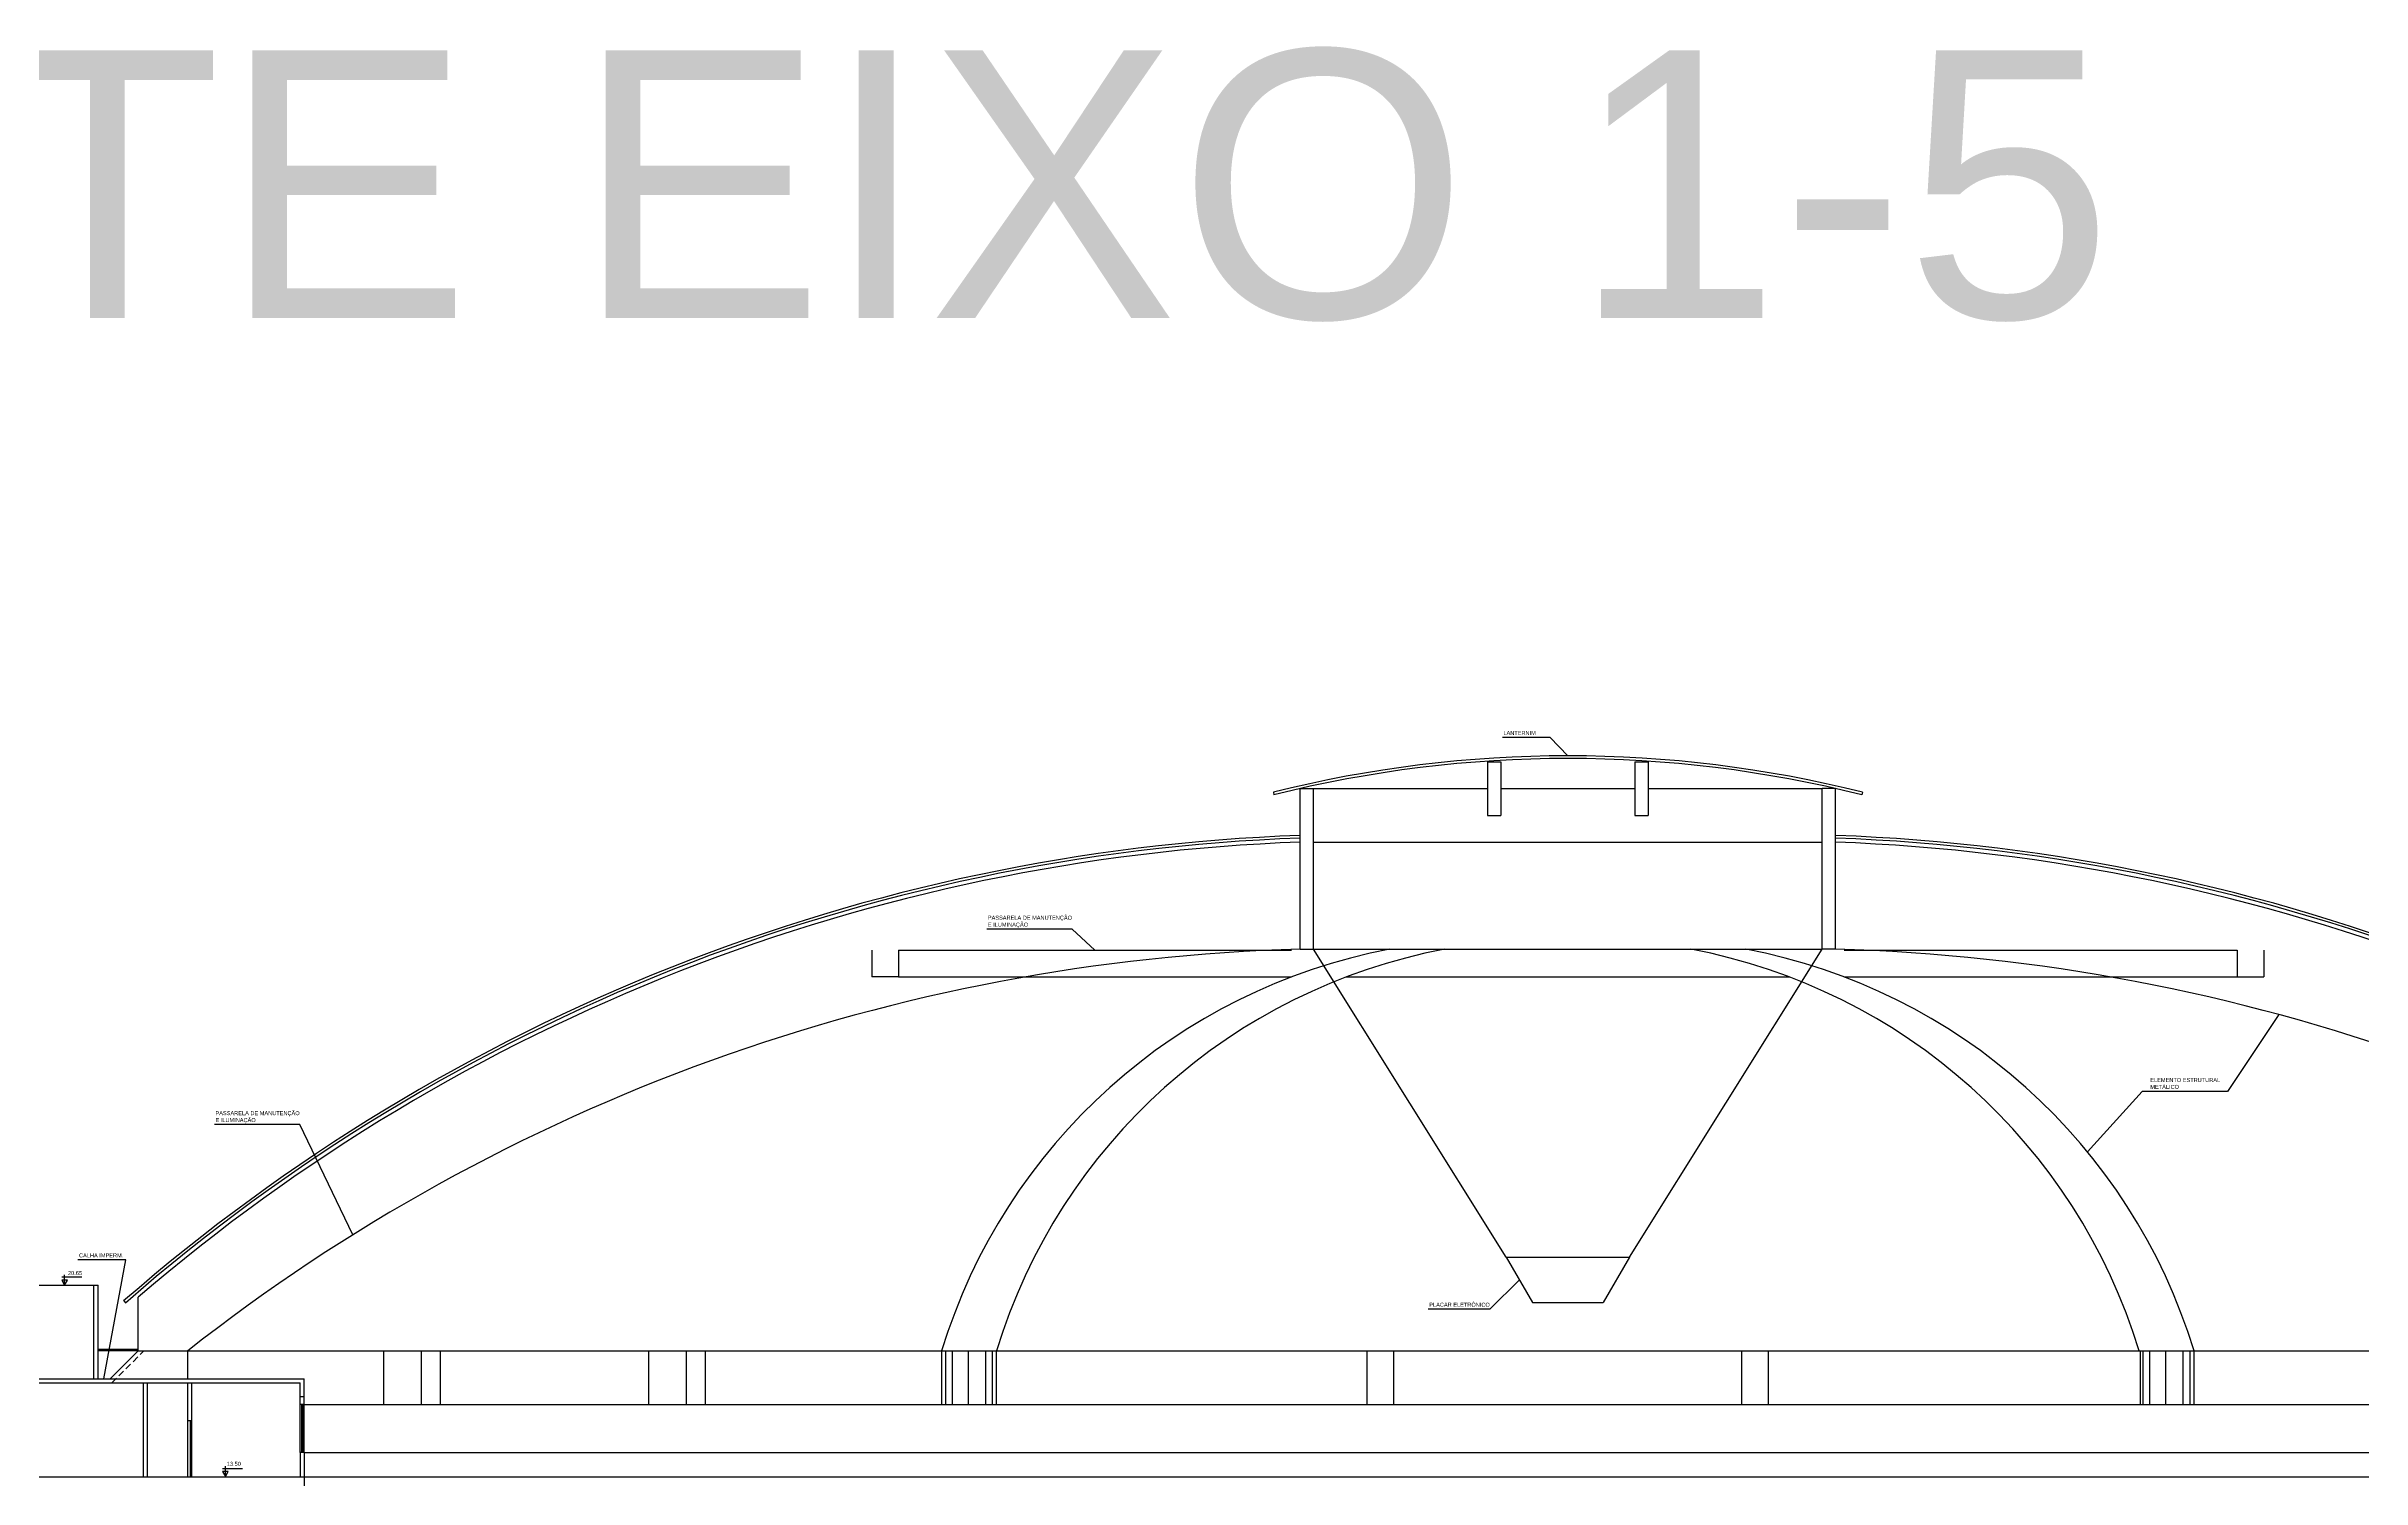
# Model space of a CAD drawing. Extents: x -748 to 161, y 105 to 425.
# Drawn here: x -679 to -592.6, y 244.1 to 297.6 of the extents above; entities that cross this region are included whole.
import ezdxf

# ---------------------------------------------------------------- set-up
doc = ezdxf.new("R2010")
doc.units = 0
doc.header["$LTSCALE"] = 2
doc.header["$MEASUREMENT"] = 0
doc.linetypes.add('HIDDEN', pattern=[0.375, 0.25, -0.125])
doc.layers.get('0').update_dxf_attribs({"linetype": 'CONTINUOUS'})
for name, color, linetype in [('01', 1, 'CONTINUOUS'), ('02', 2, 'CONTINUOUS'), ('03', 3, 'CONTINUOUS'), ('MOBILIÁRIO-ARY', 7, 'CONTINUOUS'), ('NOVOSNIVEIS', 30, 'CONTINUOUS'), ('PAREDE-ALTA-ARY', 1, 'CONTINUOUS'), ('PAREDE-BAIXA-ARY', 2, 'CONTINUOUS'), ('PUXA-CORTE', 153, 'CONTINUOUS'), ('TEXTO--0-20', 25, 'CONTINUOUS')]:
    doc.layers.add(name, color=color, linetype=linetype)
doc.styles.add('REGUA60', font='arial.ttf')

msp = doc.modelspace()

# ---------------------------------------------------------------- linework, layer by layer
at = {"ltscale": 0.5}
for p, q in [((-625.209, 270.828), (-624.709, 270.828)), ((-625.209, 270.828), (-625.209, 268.828)), ((-624.709, 270.828), (-624.709, 268.828)), ((-619.709, 270.828), (-619.209, 270.828)), ((-619.709, 270.828), (-619.709, 268.828)), ((-619.209, 270.828), (-619.209, 268.828)), ((-631.709, 269.828), (-625.209, 269.828)), ((-624.709, 269.828), (-619.709, 269.828)), ((-619.209, 269.828), (-612.709, 269.828)), ((-633.209, 269.692), (-633.185, 269.595)), ((-611.209, 269.692), (-611.234, 269.595)), ((-625.209, 268.828), (-624.709, 268.828)), ((-619.709, 268.828), (-619.209, 268.828)), ((-631.709, 267.828), (-612.709, 267.828)), ((-631.709, 263.828), (-612.709, 263.828)), ((-676.147, 250.69), (-676.082, 250.615)), ((-669.406, 245.028), (-575.012, 245.028))]:
    msp.add_line(p, q, dxfattribs=at)
msp.add_line((-675.606, 248.828), (-675.606, 250.828))
for centre, radius, start, end in [((-622.209, 225.858), 45.193, 75.91256, 104.08744), ((-622.209, 225.858), 45.093, 75.91256, 104.08744), ((-629.63, 197.351), 70.774, 92.0919, 131.09222), ((-629.63, 197.351), 70.674, 92.0919, 131.09222), ((-629.63, 197.351), 70.524, 92.09635, 130.68744), ((-614.789, 197.351), 70.674, 48.90778, 87.9081), ((-614.789, 197.351), 70.524, 49.31256, 87.90365), ((-614.789, 197.351), 70.774, 48.90778, 87.9081), ((-630.307, 193.519), 70.334, 91.55022, 128.15272), ((-614.112, 193.519), 70.334, 51.84728, 88.44978)]:
    msp.add_arc(centre, radius, start, end, dxfattribs=at)
at = {"layer": '01', "ltscale": 0.5}
for p, q in [((-632.209, 263.828), (-632.209, 269.828)), ((-632.209, 269.828), (-631.709, 269.828)), ((-631.709, 263.828), (-631.709, 269.828)), ((-612.709, 263.828), (-612.709, 269.828)), ((-612.209, 269.828), (-612.709, 269.828)), ((-612.209, 263.828), (-612.209, 269.828)), ((-632.209, 263.828), (-631.709, 263.828)), ((-612.209, 263.828), (-612.709, 263.828))]:
    msp.add_line(p, q, dxfattribs=at)
at = {"layer": '02', "ltscale": 0.5}
for p, q in [((-682.246, 251.278), (-677.256, 251.278)), ((-675.606, 248.878), (-677.106, 248.878)), ((-677.006, 248.828), (-677.106, 248.828)), ((-677.056, 248.828), (-677.056, 248.878)), ((-677.006, 248.828), (-677.006, 248.878)), ((-675.606, 248.828), (-677.006, 248.828)), ((-676.956, 248.828), (-676.956, 248.878)), ((-676.906, 248.828), (-676.906, 248.878)), ((-676.856, 248.828), (-676.856, 248.878)), ((-676.806, 248.828), (-676.806, 248.878)), ((-676.756, 248.828), (-676.756, 248.878)), ((-676.706, 248.828), (-676.706, 248.878)), ((-676.656, 248.828), (-676.656, 248.878)), ((-676.606, 248.828), (-676.606, 248.878)), ((-676.556, 248.828), (-676.556, 248.878)), ((-676.506, 248.828), (-676.506, 248.878)), ((-676.456, 248.828), (-676.456, 248.878)), ((-676.406, 248.828), (-676.406, 248.878)), ((-676.356, 248.828), (-676.356, 248.878)), ((-676.306, 248.828), (-676.306, 248.878)), ((-676.256, 248.828), (-676.256, 248.878)), ((-676.206, 248.828), (-676.206, 248.878)), ((-676.156, 248.828), (-676.156, 248.878)), ((-676.106, 248.828), (-676.106, 248.878)), ((-676.056, 248.828), (-676.056, 248.878)), ((-676.006, 248.828), (-676.006, 248.878)), ((-675.956, 248.828), (-675.956, 248.878)), ((-675.906, 248.828), (-675.906, 248.878)), ((-675.856, 248.828), (-675.856, 248.878)), ((-675.806, 248.828), (-675.806, 248.878)), ((-675.756, 248.828), (-675.756, 248.878)), ((-675.706, 248.828), (-675.706, 248.878)), ((-675.656, 248.828), (-675.656, 248.878)), ((-673.756, 248.828), (-570.662, 248.828)), ((-666.437, 246.828), (-666.437, 248.828)), ((-665.023, 246.828), (-665.023, 248.828)), ((-664.315, 246.828), (-664.315, 248.828)), ((-656.537, 246.828), (-656.537, 248.828)), ((-655.123, 246.828), (-655.123, 248.828)), ((-654.416, 246.828), (-654.416, 248.828)), ((-645.596, 246.828), (-645.596, 248.828)), ((-645.446, 246.828), (-645.446, 248.828)), ((-645.196, 246.828), (-645.196, 248.828)), ((-644.596, 246.828), (-644.596, 248.828)), ((-643.946, 246.828), (-643.946, 248.828)), ((-643.696, 246.828), (-643.696, 248.828)), ((-643.546, 246.828), (-643.546, 248.828)), ((-629.709, 246.828), (-629.709, 248.828)), ((-628.709, 246.828), (-628.709, 248.828)), ((-615.709, 246.828), (-615.709, 248.828)), ((-614.709, 246.828), (-614.709, 248.828)), ((-600.822, 246.828), (-600.822, 248.828)), ((-600.722, 246.828), (-600.722, 248.828)), ((-600.472, 246.828), (-600.472, 248.828)), ((-599.872, 246.828), (-599.872, 248.828)), ((-599.222, 246.828), (-599.222, 248.828)), ((-598.972, 246.828), (-598.972, 248.828)), ((-598.822, 246.828), (-598.822, 248.828)), ((-669.406, 246.828), (-575.012, 246.828)), ((-669.406, 244.128), (-575.012, 244.128))]:
    msp.add_line(p, q, dxfattribs=at)
at = {"layer": '02', "linetype": 'HIDDEN', "ltscale": 0.5}
msp.add_line((-676.594, 247.628), (-675.394, 248.828), dxfattribs=at)
at = {"layer": '02', "ltscale": 0.5}
for centre, start, end in [((-624.833, 242.496), 100.68279, 163.04204), ((-622.783, 242.496), 100.68279, 163.04204), ((-621.636, 242.496), 16.95796, 79.31721), ((-619.586, 242.496), 16.95796, 79.31721)]:
    msp.add_arc(centre, 21.708, start, end, dxfattribs=at)
at = {"layer": '03', "ltscale": 0.5}
for p, q in [((-677.256, 247.778), (-677.256, 251.278)), ((-677.256, 251.278), (-677.106, 251.278)), ((-677.106, 247.778), (-677.106, 251.278)), ((-676.656, 247.778), (-675.606, 248.828)), ((-675.606, 248.828), (-673.756, 248.828)), ((-673.756, 247.778), (-673.756, 248.828)), ((-682.506, 247.778), (-669.406, 247.778)), ((-682.506, 247.628), (-669.556, 247.628)), ((-677.106, 247.778), (-676.656, 247.778)), ((-669.556, 246.828), (-669.556, 247.628)), ((-669.406, 246.828), (-669.406, 247.778)), ((-669.556, 247.128), (-669.406, 247.128)), ((-669.406, 246.828), (-669.556, 246.828)), ((-682.506, 244.128), (-669.406, 244.128))]:
    msp.add_line(p, q, dxfattribs=at)
at = {"layer": 'MOBILIÁRIO-ARY', "color": 5, "ltscale": 0.5}
for p, q in [((-624.509, 252.328), (-623.528, 250.628)), ((-624.509, 252.328), (-619.909, 252.328)), ((-619.909, 252.328), (-620.891, 250.628)), ((-623.528, 250.628), (-620.891, 250.628))]:
    msp.add_line(p, q, dxfattribs=at)
at = {"layer": 'PAREDE-ALTA-ARY', "ltscale": 0.5}
for p, q in [((-648.209, 263.792), (-648.209, 262.792)), ((-647.209, 263.792), (-647.209, 262.792)), ((-597.209, 263.792), (-597.209, 262.792)), ((-596.209, 263.792), (-596.209, 262.792)), ((-647.209, 262.792), (-648.209, 262.792)), ((-597.209, 262.792), (-596.209, 262.792))]:
    msp.add_line(p, q, dxfattribs=at)
at = {"layer": 'PAREDE-BAIXA-ARY', "ltscale": 0.5}
for p, q in [((-647.209, 263.792), (-632.533, 263.792)), ((-624.509, 252.328), (-631.709, 263.828)), ((-619.909, 252.328), (-612.709, 263.828)), ((-611.886, 263.792), (-597.209, 263.792)), ((-647.209, 262.792), (-632.533, 262.792)), ((-630.483, 262.792), (-613.936, 262.792)), ((-611.886, 262.792), (-597.209, 262.792))]:
    msp.add_line(p, q, dxfattribs=at)
at = {"layer": 'PUXA-CORTE', "color": 3, "ltscale": 0.5}
for p, q in [((-675.406, 244.128), (-675.406, 247.628)), ((-675.256, 244.128), (-675.256, 247.628)), ((-673.756, 246.228), (-673.756, 247.628)), ((-673.606, 246.228), (-673.606, 247.628)), ((-673.756, 246.228), (-673.606, 246.228)), ((-669.556, 245.028), (-669.556, 244.128)), ((-669.406, 245.028), (-669.556, 245.028)), ((-669.406, 245.028), (-669.406, 242.778))]:
    msp.add_line(p, q, dxfattribs=at)
at = {"layer": 'PUXA-CORTE', "color": 2, "ltscale": 0.5}
for p, q in [((-669.556, 245.028), (-669.556, 246.828)), ((-669.506, 246.828), (-669.506, 245.028)), ((-669.456, 246.828), (-669.456, 245.028)), ((-669.406, 245.028), (-669.406, 246.828)), ((-673.756, 244.128), (-673.756, 246.228)), ((-673.656, 244.128), (-673.656, 246.228)), ((-673.606, 244.128), (-673.606, 246.228))]:
    msp.add_line(p, q, dxfattribs=at)
at = {"layer": 'TEXTO--0-20', "color": 8}
for p, q in [((-622.864, 271.739), (-624.655, 271.739)), ((-622.209, 271.051), (-622.864, 271.739)), ((-640.727, 264.581), (-643.911, 264.581)), ((-639.871, 263.792), (-640.727, 264.581)), ((-595.66, 261.39), (-597.571, 258.52)), ((-597.571, 258.52), (-600.755, 258.52)), ((-669.574, 257.281), (-672.758, 257.281)), ((-667.586, 253.161), (-669.574, 257.281)), ((-678.352, 251.28), (-678.352, 251.672)), ((-676.063, 252.227), (-677.854, 252.227)), ((-676.888, 247.778), (-676.063, 252.227)), ((-678.457, 251.589), (-677.712, 251.589)), ((-624.019, 251.478), (-625.118, 250.384)), ((-625.118, 250.384), (-627.423, 250.384)), ((-672.453, 244.439), (-671.708, 244.439)), ((-672.348, 244.13), (-672.348, 244.522))]:
    msp.add_line(p, q, dxfattribs=at)
at = {"layer": 'TEXTO--0-20', "ltscale": 0.5}
msp.add_line((-600.755, 258.52), (-602.8, 256.261), dxfattribs=at)
at = {"layer": 'TEXTO--0-20', "color": 8}
for points in [[(-678.352, 251.28), (-678.243, 251.468), (-678.46, 251.468)], [(-672.348, 244.13), (-672.239, 244.318), (-672.456, 244.318)]]:
    msp.add_lwpolyline(points, close=True, dxfattribs=at)

# ---------------------------------------------------------------- texts
at = {"layer": 'NOVOSNIVEIS', "ltscale": 0.5, "style": 'REGUA60'}
for s, p in [('LANTERNIM', (-624.616, 271.83)), ('PASSARELA DE MANUTENÇÃO', (-643.872, 264.93)), ('E ILUMINAÇÃO ', (-643.872, 264.672)), ('ELEMENTO ESTRUTURAL', (-600.454, 258.869)), ('METÁLICO', (-600.454, 258.611)), ('PASSARELA DE MANUTENÇÃO', (-672.719, 257.63)), ('E ILUMINAÇÃO ', (-672.719, 257.372)), ('20.65', (-678.229, 251.657)), ('CALHA IMPERM.', (-677.815, 252.318)), ('PLACAR ELETRÔNICO', (-627.384, 250.475)), ('13.50', (-672.295, 244.534))]:
    msp.add_text(s, height=0.15, dxfattribs=at).set_placement(p)
at = {"layer": 'PAREDE-ALTA-ARY', "style": 'REGUA60'}
msp.add_text('CORTE EIXO 1-5', height=10, dxfattribs=at).set_placement((-712.066, 287.402))

doc.saveas('drawing.dxf')
